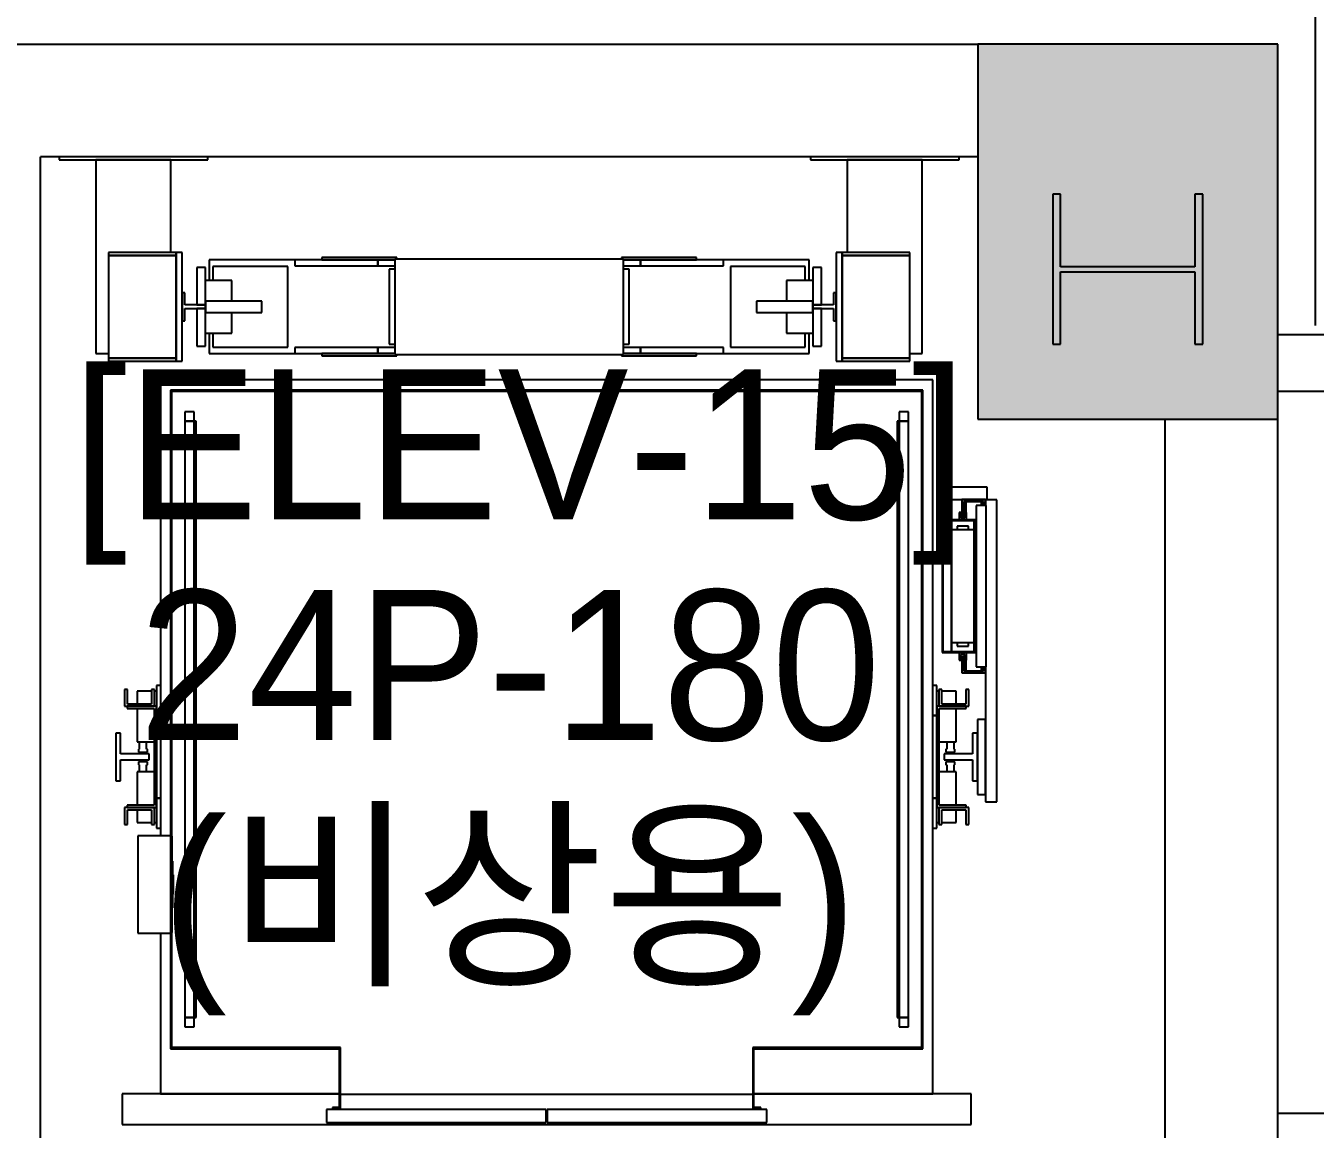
# Model space of a CAD drawing. Header units: millimetres. Extents: x 10479 to 135323, y 879012 to 965592.
# Drawn here: x 59843 to 63282, y 929609 to 932551 of the extents above; entities that cross this region are included whole.
import ezdxf
from ezdxf.enums import TextEntityAlignment as Align

# ---------------------------------------------------------------- set-up
doc = ezdxf.new("R2010")
doc.units = ezdxf.units.MM
doc.layers.add('$CHAR', color=3, linetype='Continuous')
doc.styles.add('돋움', font='')
doc.styles.get('돋움').set_extended_font_data('Dotum')

# ---------------------------------------------------------------- blocks, each defined once
blk = doc.blocks.new('14F')
h = blk.add_hatch(color=8)
h.dxf.hatch_style = 1
h.paths.add_polyline_path([(-136818.1, 758341.9), (-136818.1, 759341.9), (-137618.1, 759341.9), (-137618.1, 758341.9)])
at = {"color": 8}
for p, q in [((-136718.1, 759441.9), (-136718.1, 758591.9)), ((-143538.1, 759341.9), (-137618.1, 759341.9)), ((-136818.1, 759341.9), (-137618.1, 759341.9)), ((-137618.1, 759341.9), (-137618.1, 758341.9)), ((-136818.1, 758341.9), (-136818.1, 759341.9)), ((-137618.1, 759041.9), (-140118.1, 759041.9)), ((-140118.1, 756341.9), (-140118.1, 759041.9)), ((-139672.1, 759041.9), (-140068.1, 759041.9)), ((-140068.1, 759041.9), (-140068.1, 759033.9)), ((-140068.1, 759033.9), (-139672.1, 759033.9)), ((-139770.1, 759033.9), (-139970.1, 759033.9)), ((-139970.1, 759033.9), (-139970.1, 758516.9)), ((-139770.1, 758786.9), (-139770.1, 759033.9)), ((-139672.1, 759033.9), (-139672.1, 759041.9)), ((-137668.1, 759041.9), (-138064.1, 759041.9)), ((-138064.1, 759041.9), (-138064.1, 759033.9)), ((-138064.1, 759033.9), (-137668.1, 759033.9)), ((-137766.1, 759033.9), (-137966.1, 759033.9)), ((-137966.1, 759033.9), (-137966.1, 758786.9)), ((-137766.1, 758516.9), (-137766.1, 759033.9)), ((-137668.1, 759033.9), (-137668.1, 759041.9)), ((-137418.1, 758941.9), (-137418.1, 758541.9)), ((-137397.1, 758941.9), (-137418.1, 758941.9)), ((-137397.1, 758748.4), (-137397.1, 758941.9)), ((-137018.1, 758941.9), (-137039.1, 758941.9)), ((-137039.1, 758941.9), (-137039.1, 758748.4)), ((-137018.1, 758541.9), (-137018.1, 758941.9)), ((-139937.1, 758786.9), (-139937.1, 758778.9)), ((-139756.1, 758786.9), (-139937.1, 758786.9)), ((-139937.1, 758778.9), (-139937.1, 758504.9)), ((-139756.1, 758778.9), (-139937.1, 758778.9)), ((-139937.1, 758778.9), (-139756.1, 758778.9)), ((-139756.1, 758778.9), (-139756.1, 758786.9)), ((-139756.1, 758786.9), (-139756.1, 758496.9)), ((-139740.1, 758786.9), (-139756.1, 758786.9)), ((-139756.1, 758504.9), (-139756.1, 758778.9)), ((-139740.1, 758496.9), (-139740.1, 758786.9)), ((-139440.1, 758766.9), (-139668.1, 758766.9)), ((-139668.1, 758766.9), (-139668.1, 758711.9)), ((-139440.1, 758766.9), (-139440.1, 758750.9)), ((-139218.1, 758766.9), (-139440.1, 758766.9)), ((-139368.1, 758772.9), (-139368.1, 758766.9)), ((-139168.1, 758772.9), (-139368.1, 758772.9)), ((-139368.1, 758766.9), (-139173.1, 758766.9)), ((-139218.1, 758750.9), (-139218.1, 758766.9)), ((-139218.1, 758766.9), (-139218.1, 758750.9)), ((-139173.1, 758766.9), (-139218.1, 758766.9)), ((-138563.1, 758768.9), (-139173.1, 758768.9)), ((-139173.1, 758768.9), (-139173.1, 758514.9)), ((-139168.1, 758768.9), (-139168.1, 758772.9)), ((-138568.1, 758772.9), (-138568.1, 758768.9)), ((-138368.1, 758772.9), (-138568.1, 758772.9)), ((-138563.1, 758514.9), (-138563.1, 758768.9)), ((-138563.1, 758766.9), (-138368.1, 758766.9)), ((-138518.1, 758766.9), (-138563.1, 758766.9)), ((-138518.1, 758766.9), (-138518.1, 758750.9)), ((-138296.1, 758766.9), (-138518.1, 758766.9)), ((-138518.1, 758750.9), (-138518.1, 758766.9)), ((-138368.1, 758766.9), (-138368.1, 758772.9)), ((-138068.1, 758766.9), (-138296.1, 758766.9)), ((-138296.1, 758750.9), (-138296.1, 758766.9)), ((-138068.1, 758711.9), (-138068.1, 758766.9)), ((-137996.1, 758786.9), (-137996.1, 758496.9)), ((-137980.1, 758786.9), (-137996.1, 758786.9)), ((-137980.1, 758786.9), (-137980.1, 758778.9)), ((-137799.1, 758786.9), (-137980.1, 758786.9)), ((-137980.1, 758496.9), (-137980.1, 758786.9)), ((-137980.1, 758778.9), (-137980.1, 758504.9)), ((-137799.1, 758778.9), (-137980.1, 758778.9)), ((-137980.1, 758778.9), (-137799.1, 758778.9)), ((-137799.1, 758778.9), (-137799.1, 758786.9)), ((-137799.1, 758504.9), (-137799.1, 758778.9)), ((-139701.1, 758746.9), (-139701.1, 758743.1)), ((-139678.1, 758746.9), (-139701.1, 758746.9)), ((-139701.1, 758743.1), (-139701.1, 758732.3)), ((-139701.1, 758732.3), (-139701.1, 758716.1)), ((-139678.1, 758743.1), (-139678.1, 758746.9)), ((-139678.1, 758732.3), (-139678.1, 758743.1)), ((-139678.1, 758716.1), (-139678.1, 758732.3)), ((-139658.1, 758749.4), (-139658.1, 758711.9)), ((-139458.1, 758749.4), (-139658.1, 758749.4)), ((-139458.1, 758534.4), (-139458.1, 758749.4)), ((-139440.1, 758750.9), (-139218.1, 758750.9)), ((-139218.1, 758750.9), (-139173.1, 758750.9)), ((-139173.1, 758741.9), (-139188.1, 758741.9)), ((-139188.1, 758741.9), (-139188.1, 758541.9)), ((-138563.1, 758750.9), (-138518.1, 758750.9)), ((-138548.1, 758741.9), (-138563.1, 758741.9)), ((-138548.1, 758541.9), (-138548.1, 758741.9)), ((-138518.1, 758750.9), (-138296.1, 758750.9)), ((-138278.1, 758749.4), (-138278.1, 758534.4)), ((-138078.1, 758749.4), (-138278.1, 758749.4)), ((-138078.1, 758711.9), (-138078.1, 758749.4)), ((-138058.1, 758746.9), (-138058.1, 758743.1)), ((-138035.1, 758746.9), (-138058.1, 758746.9)), ((-138058.1, 758743.1), (-138058.1, 758732.3)), ((-138058.1, 758732.3), (-138058.1, 758716.1)), ((-138035.1, 758743.1), (-138035.1, 758746.9)), ((-138035.1, 758732.3), (-138035.1, 758743.1)), ((-138035.1, 758716.1), (-138035.1, 758732.3)), ((-137039.1, 758748.4), (-137397.1, 758748.4)), ((-137397.1, 758541.9), (-137397.1, 758735.4)), ((-137397.1, 758735.4), (-137039.1, 758735.4)), ((-137039.1, 758735.4), (-137039.1, 758541.9)), ((-139701.1, 758716.1), (-139701.1, 758696.9)), ((-139701.1, 758696.9), (-139701.1, 758677.8)), ((-139678.1, 758696.9), (-139678.1, 758716.1)), ((-139608.1, 758711.9), (-139678.1, 758711.9)), ((-139678.1, 758677.8), (-139678.1, 758696.9)), ((-139608.1, 758656.9), (-139608.1, 758711.9)), ((-138058.1, 758711.9), (-138128.1, 758711.9)), ((-138128.1, 758711.9), (-138128.1, 758656.9)), ((-138058.1, 758716.1), (-138058.1, 758696.9)), ((-138058.1, 758696.9), (-138058.1, 758677.8)), ((-138035.1, 758696.9), (-138035.1, 758716.1)), ((-138035.1, 758677.8), (-138035.1, 758696.9)), ((-139740.1, 758679.4), (-139740.1, 758604.4)), ((-139733.1, 758679.4), (-139740.1, 758679.4)), ((-139733.1, 758646.9), (-139733.1, 758679.4)), ((-139701.1, 758677.8), (-139701.1, 758661.6)), ((-139701.1, 758661.6), (-139701.1, 758650.8)), ((-139678.1, 758661.6), (-139678.1, 758677.8)), ((-139678.1, 758650.8), (-139678.1, 758661.6)), ((-139672.4, 758656.9), (-139678.1, 758656.9)), ((-139678.1, 758656.9), (-139678.1, 758626.9)), ((-139656.2, 758656.9), (-139672.4, 758656.9)), ((-139631.8, 758656.9), (-139656.2, 758656.9)), ((-139603.1, 758656.9), (-139631.8, 758656.9)), ((-139574.4, 758656.9), (-139603.1, 758656.9)), ((-139550.1, 758656.9), (-139574.4, 758656.9)), ((-139533.8, 758656.9), (-139550.1, 758656.9)), ((-139528.1, 758656.9), (-139533.8, 758656.9)), ((-139528.1, 758626.9), (-139528.1, 758656.9)), ((-138202.4, 758656.9), (-138208.1, 758656.9)), ((-138208.1, 758656.9), (-138208.1, 758626.9)), ((-138186.2, 758656.9), (-138202.4, 758656.9)), ((-138161.8, 758656.9), (-138186.2, 758656.9)), ((-138133.1, 758656.9), (-138161.8, 758656.9)), ((-138104.4, 758656.9), (-138133.1, 758656.9)), ((-138080.1, 758656.9), (-138104.4, 758656.9)), ((-138063.8, 758656.9), (-138080.1, 758656.9)), ((-138058.1, 758656.9), (-138063.8, 758656.9)), ((-138058.1, 758677.8), (-138058.1, 758661.6)), ((-138058.1, 758661.6), (-138058.1, 758650.8)), ((-138058.1, 758626.9), (-138058.1, 758656.9)), ((-138035.1, 758661.6), (-138035.1, 758677.8)), ((-138035.1, 758650.8), (-138035.1, 758661.6)), ((-137996.1, 758679.4), (-138003.1, 758679.4)), ((-138003.1, 758679.4), (-138003.1, 758646.9)), ((-137996.1, 758604.4), (-137996.1, 758679.4)), ((-139678.1, 758646.9), (-139733.1, 758646.9)), ((-139733.1, 758636.9), (-139678.1, 758636.9)), ((-139733.1, 758604.4), (-139733.1, 758636.9)), ((-139701.1, 758650.8), (-139701.1, 758646.9)), ((-139701.1, 758646.9), (-139678.1, 758646.9)), ((-139678.1, 758636.9), (-139701.1, 758636.9)), ((-139701.1, 758636.9), (-139701.1, 758633.1)), ((-139701.1, 758633.1), (-139701.1, 758622.3)), ((-139701.1, 758622.3), (-139701.1, 758606.1)), ((-139678.1, 758646.9), (-139678.1, 758650.8)), ((-139678.1, 758636.9), (-139678.1, 758646.9)), ((-139678.1, 758633.1), (-139678.1, 758636.9)), ((-139678.1, 758622.3), (-139678.1, 758633.1)), ((-139678.1, 758626.9), (-139672.4, 758626.9)), ((-139678.1, 758606.1), (-139678.1, 758622.3)), ((-139672.4, 758626.9), (-139656.2, 758626.9)), ((-139656.2, 758626.9), (-139631.8, 758626.9)), ((-139631.8, 758626.9), (-139603.1, 758626.9)), ((-139608.1, 758571.9), (-139608.1, 758626.9)), ((-139603.1, 758626.9), (-139574.4, 758626.9)), ((-139574.4, 758626.9), (-139550.1, 758626.9)), ((-139550.1, 758626.9), (-139533.8, 758626.9)), ((-139533.8, 758626.9), (-139528.1, 758626.9)), ((-138208.1, 758626.9), (-138202.4, 758626.9)), ((-138202.4, 758626.9), (-138186.2, 758626.9)), ((-138186.2, 758626.9), (-138161.8, 758626.9)), ((-138161.8, 758626.9), (-138133.1, 758626.9)), ((-138133.1, 758626.9), (-138104.4, 758626.9)), ((-138128.1, 758626.9), (-138128.1, 758571.9)), ((-138104.4, 758626.9), (-138080.1, 758626.9)), ((-138080.1, 758626.9), (-138063.8, 758626.9)), ((-138063.8, 758626.9), (-138058.1, 758626.9)), ((-138058.1, 758650.8), (-138058.1, 758646.9)), ((-138058.1, 758646.9), (-138035.1, 758646.9)), ((-138003.1, 758646.9), (-138058.1, 758646.9)), ((-138058.1, 758646.9), (-138058.1, 758636.9)), ((-138035.1, 758636.9), (-138058.1, 758636.9)), ((-138058.1, 758636.9), (-138058.1, 758633.1)), ((-138058.1, 758636.9), (-138003.1, 758636.9)), ((-138058.1, 758633.1), (-138058.1, 758622.3)), ((-138058.1, 758622.3), (-138058.1, 758606.1)), ((-138035.1, 758646.9), (-138035.1, 758650.8)), ((-138035.1, 758633.1), (-138035.1, 758636.9)), ((-138035.1, 758622.3), (-138035.1, 758633.1)), ((-138035.1, 758606.1), (-138035.1, 758622.3)), ((-138003.1, 758636.9), (-138003.1, 758604.4)), ((-139740.1, 758604.4), (-139733.1, 758604.4)), ((-139701.1, 758606.1), (-139701.1, 758586.9)), ((-139701.1, 758586.9), (-139701.1, 758567.8)), ((-139678.1, 758586.9), (-139678.1, 758606.1)), ((-139678.1, 758567.8), (-139678.1, 758586.9)), ((-138058.1, 758606.1), (-138058.1, 758586.9)), ((-138058.1, 758586.9), (-138058.1, 758567.8)), ((-138035.1, 758586.9), (-138035.1, 758606.1)), ((-138035.1, 758567.8), (-138035.1, 758586.9)), ((-138003.1, 758604.4), (-137996.1, 758604.4)), ((-139701.1, 758567.8), (-139701.1, 758551.6)), ((-139701.1, 758551.6), (-139701.1, 758540.8)), ((-139678.1, 758571.9), (-139608.1, 758571.9)), ((-139678.1, 758551.6), (-139678.1, 758567.8)), ((-139678.1, 758540.8), (-139678.1, 758551.6)), ((-139668.1, 758571.9), (-139668.1, 758516.9)), ((-139658.1, 758571.9), (-139658.1, 758534.4)), ((-138128.1, 758571.9), (-138058.1, 758571.9)), ((-138078.1, 758534.4), (-138078.1, 758571.9)), ((-138068.1, 758516.9), (-138068.1, 758571.9)), ((-138058.1, 758567.8), (-138058.1, 758551.6)), ((-138058.1, 758551.6), (-138058.1, 758540.8)), ((-138035.1, 758551.6), (-138035.1, 758567.8)), ((-138035.1, 758540.8), (-138035.1, 758551.6)), ((-135843.1, 758566.9), (-136818.1, 758566.9)), ((-139701.1, 758540.8), (-139701.1, 758536.9)), ((-139701.1, 758536.9), (-139678.1, 758536.9)), ((-139678.1, 758536.9), (-139678.1, 758540.8)), ((-139658.1, 758534.4), (-139458.1, 758534.4)), ((-139440.1, 758532.9), (-139440.1, 758516.9)), ((-139218.1, 758532.9), (-139440.1, 758532.9)), ((-139218.1, 758516.9), (-139218.1, 758532.9)), ((-139218.1, 758532.9), (-139218.1, 758516.9)), ((-139173.1, 758532.9), (-139218.1, 758532.9)), ((-139188.1, 758541.9), (-139173.1, 758541.9)), ((-138563.1, 758541.9), (-138548.1, 758541.9)), ((-138518.1, 758532.9), (-138563.1, 758532.9)), ((-138518.1, 758532.9), (-138518.1, 758516.9)), ((-138296.1, 758532.9), (-138518.1, 758532.9)), ((-138518.1, 758516.9), (-138518.1, 758532.9)), ((-138296.1, 758516.9), (-138296.1, 758532.9)), ((-138278.1, 758534.4), (-138078.1, 758534.4)), ((-138058.1, 758540.8), (-138058.1, 758536.9)), ((-138058.1, 758536.9), (-138035.1, 758536.9)), ((-138035.1, 758536.9), (-138035.1, 758540.8)), ((-137418.1, 758541.9), (-137397.1, 758541.9)), ((-137039.1, 758541.9), (-137018.1, 758541.9)), ((-139970.1, 758516.9), (-139937.1, 758516.9)), ((-139937.1, 758504.9), (-139937.1, 758496.9)), ((-139756.1, 758504.9), (-139937.1, 758504.9)), ((-139937.1, 758504.9), (-139756.1, 758504.9)), ((-139937.1, 758496.9), (-139756.1, 758496.9)), ((-139756.1, 758496.9), (-139756.1, 758504.9)), ((-139756.1, 758496.9), (-139740.1, 758496.9)), ((-139668.1, 758516.9), (-139440.1, 758516.9)), ((-139440.1, 758516.9), (-139218.1, 758516.9)), ((-139368.1, 758516.9), (-139368.1, 758510.9)), ((-139173.1, 758516.9), (-139368.1, 758516.9)), ((-139368.1, 758510.9), (-139168.1, 758510.9)), ((-139218.1, 758516.9), (-139173.1, 758516.9)), ((-139173.1, 758514.9), (-138563.1, 758514.9)), ((-139168.1, 758510.9), (-139168.1, 758514.9)), ((-138568.1, 758514.9), (-138568.1, 758510.9)), ((-138568.1, 758510.9), (-138368.1, 758510.9)), ((-138368.1, 758516.9), (-138563.1, 758516.9)), ((-138563.1, 758516.9), (-138518.1, 758516.9)), ((-138518.1, 758516.9), (-138296.1, 758516.9)), ((-138368.1, 758510.9), (-138368.1, 758516.9)), ((-138296.1, 758516.9), (-138068.1, 758516.9)), ((-137996.1, 758496.9), (-137980.1, 758496.9)), ((-137980.1, 758504.9), (-137980.1, 758496.9)), ((-137799.1, 758504.9), (-137980.1, 758504.9)), ((-137980.1, 758504.9), (-137799.1, 758504.9)), ((-137980.1, 758496.9), (-137799.1, 758496.9)), ((-137799.1, 758516.9), (-137766.1, 758516.9)), ((-137799.1, 758496.9), (-137799.1, 758504.9)), ((-139798.1, 758446.9), (-139798.1, 757231.9)), ((-137738.1, 758446.9), (-139798.1, 758446.9)), ((-137765.1, 758419.9), (-139771.1, 758419.9)), ((-139771.1, 758419.9), (-139771.1, 756663.9)), ((-139768.1, 758416.9), (-137768.1, 758416.9)), ((-139768.1, 756666.9), (-139768.1, 758416.9)), ((-137768.1, 758416.9), (-137768.1, 756666.9)), ((-137765.1, 756663.9), (-137765.1, 758419.9)), ((-137738.1, 756543.9), (-137738.1, 758446.9)), ((-136818.1, 758416.9), (-135993.1, 758416.9)), ((-139708.1, 758361.9), (-139733.1, 758361.9)), ((-139733.1, 758361.9), (-139733.1, 758336.9)), ((-139708.1, 758336.9), (-139708.1, 758361.9)), ((-137803.1, 758361.9), (-137828.1, 758361.9)), ((-137828.1, 758361.9), (-137828.1, 758336.9)), ((-137803.1, 758336.9), (-137803.1, 758361.9)), ((-139733.1, 758336.9), (-139708.1, 758336.9)), ((-139708.1, 758336.9), (-139733.1, 758336.9)), ((-139733.1, 758336.9), (-139733.1, 756746.9)), ((-139703.1, 758336.9), (-139708.1, 758336.9)), ((-139708.1, 756746.9), (-139708.1, 758336.9)), ((-139703.1, 756746.9), (-139703.1, 758336.9)), ((-137828.1, 758336.9), (-137833.1, 758336.9)), ((-137833.1, 758336.9), (-137833.1, 756746.9)), ((-137828.1, 758336.9), (-137803.1, 758336.9)), ((-137803.1, 758336.9), (-137828.1, 758336.9)), ((-137828.1, 758336.9), (-137828.1, 756746.9)), ((-137803.1, 756746.9), (-137803.1, 758336.9)), ((-137618.1, 758341.9), (-136818.1, 758341.9)), ((-137118.1, 756341.9), (-137118.1, 758341.9)), ((-136818.1, 753291.9), (-136818.1, 758341.9)), ((-137593.1, 758161.4), (-137703.1, 758161.4)), ((-137703.1, 758161.4), (-137703.1, 758128.4)), ((-137593.1, 758128.4), (-137593.1, 758161.4)), ((-137703.1, 758128.4), (-137593.1, 758128.4)), ((-137597.6, 758127.9), (-137660.6, 758127.9)), ((-137660.6, 758127.9), (-137660.6, 758085.9)), ((-137655.6, 758122.9), (-137602.6, 758122.9)), ((-137655.6, 758085.9), (-137655.6, 758122.9)), ((-137650.1, 758122.9), (-137654.1, 758122.9)), ((-137654.1, 758122.9), (-137654.1, 758078.9)), ((-137650.1, 758093.9), (-137650.1, 758122.9)), ((-137608.1, 758122.9), (-137650.1, 758122.9)), ((-137650.1, 758122.9), (-137650.1, 758093.9)), ((-137595.6, 758111.9), (-137622.6, 758111.9)), ((-137622.6, 758111.9), (-137622.6, 757681.9)), ((-137608.1, 758111.9), (-137608.1, 758122.9)), ((-137604.1, 758122.9), (-137608.1, 758122.9)), ((-137608.1, 758122.9), (-137608.1, 758111.9)), ((-137604.1, 758111.9), (-137604.1, 758122.9)), ((-137602.6, 758122.9), (-137602.6, 758111.9)), ((-137597.6, 758111.9), (-137597.6, 758127.9)), ((-137567.6, 758126.9), (-137597.6, 758126.9)), ((-137597.6, 758126.9), (-137597.6, 758111.9)), ((-137595.6, 757681.9), (-137595.6, 758111.9)), ((-137567.6, 757321.9), (-137567.6, 758126.9)), ((-137622.6, 758073.9), (-137713.1, 758073.9)), ((-137713.1, 758073.9), (-137713.1, 758033.9)), ((-137711.1, 758071.9), (-137622.6, 758071.9)), ((-137711.1, 758033.9), (-137711.1, 758071.9)), ((-137689.1, 758071.9), (-137711.1, 758071.9)), ((-137711.1, 758071.9), (-137711.1, 757721.9)), ((-137687.1, 758071.9), (-137689.1, 758071.9)), ((-137689.1, 758071.9), (-137689.1, 757721.9)), ((-137687.1, 758046.9), (-137687.1, 758071.9)), ((-137629.1, 758071.9), (-137687.1, 758071.9)), ((-137663.1, 758093.9), (-137668.1, 758093.9)), ((-137668.1, 758093.9), (-137668.1, 758073.9)), ((-137668.1, 758073.9), (-137648.1, 758073.9)), ((-137663.1, 758078.9), (-137663.1, 758093.9)), ((-137653.1, 758078.9), (-137663.1, 758078.9)), ((-137660.6, 758085.9), (-137655.6, 758085.9)), ((-137648.1, 758093.9), (-137653.1, 758093.9)), ((-137653.1, 758093.9), (-137653.1, 758078.9)), ((-137648.1, 758073.9), (-137648.1, 758093.9)), ((-137627.1, 758071.9), (-137629.1, 758071.9)), ((-137629.1, 758071.9), (-137629.1, 758046.9)), ((-137627.1, 757721.9), (-137627.1, 758071.9)), ((-137622.6, 758071.9), (-137627.1, 758071.9)), ((-137628.1, 758046.9), (-137688.1, 758046.9)), ((-137688.1, 758046.9), (-137688.1, 757746.9)), ((-137643.1, 758056.9), (-137673.1, 758056.9)), ((-137673.1, 758056.9), (-137673.1, 758046.9)), ((-137643.1, 758046.9), (-137643.1, 758056.9)), ((-137628.1, 757746.9), (-137628.1, 758046.9)), ((-137713.1, 758033.9), (-137711.1, 758033.9)), ((-137711.1, 758033.9), (-137713.1, 758033.9)), ((-137713.1, 758033.9), (-137713.1, 757759.9)), ((-137713.1, 757759.9), (-137713.1, 757719.9)), ((-137711.1, 757759.9), (-137713.1, 757759.9)), ((-137713.1, 757759.9), (-137711.1, 757759.9)), ((-137711.1, 757721.9), (-137711.1, 757759.9)), ((-137688.1, 757746.9), (-137628.1, 757746.9)), ((-137687.1, 757721.9), (-137687.1, 757746.9)), ((-137673.1, 757746.9), (-137673.1, 757736.9)), ((-137673.1, 757736.9), (-137643.1, 757736.9)), ((-137643.1, 757736.9), (-137643.1, 757746.9)), ((-137629.1, 757746.9), (-137629.1, 757721.9)), ((-137713.1, 757719.9), (-137622.6, 757719.9)), ((-137622.6, 757721.9), (-137711.1, 757721.9)), ((-137711.1, 757721.9), (-137689.1, 757721.9)), ((-137689.1, 757721.9), (-137687.1, 757721.9)), ((-137687.1, 757721.9), (-137629.1, 757721.9)), ((-137668.1, 757719.9), (-137668.1, 757699.9)), ((-137648.1, 757719.9), (-137668.1, 757719.9)), ((-137668.1, 757699.9), (-137663.1, 757699.9)), ((-137663.1, 757699.9), (-137663.1, 757714.9)), ((-137663.1, 757714.9), (-137653.1, 757714.9)), ((-137660.6, 757707.9), (-137660.6, 757665.9)), ((-137655.6, 757707.9), (-137660.6, 757707.9)), ((-137655.6, 757670.9), (-137655.6, 757707.9)), ((-137654.1, 757714.9), (-137654.1, 757670.9)), ((-137653.1, 757714.9), (-137653.1, 757699.9)), ((-137653.1, 757699.9), (-137648.1, 757699.9)), ((-137650.1, 757670.9), (-137650.1, 757699.9)), ((-137650.1, 757699.9), (-137650.1, 757670.9)), ((-137648.1, 757699.9), (-137648.1, 757719.9)), ((-137629.1, 757721.9), (-137627.1, 757721.9)), ((-137627.1, 757721.9), (-137622.6, 757721.9)), ((-137660.6, 757665.9), (-137597.6, 757665.9)), ((-137602.6, 757670.9), (-137655.6, 757670.9)), ((-137654.1, 757670.9), (-137650.1, 757670.9)), ((-137650.1, 757670.9), (-137608.1, 757670.9)), ((-137622.6, 757681.9), (-137595.6, 757681.9)), ((-137608.1, 757670.9), (-137608.1, 757681.9)), ((-137608.1, 757681.9), (-137608.1, 757670.9)), ((-137608.1, 757670.9), (-137604.1, 757670.9)), ((-137604.1, 757670.9), (-137604.1, 757681.9)), ((-137602.6, 757681.9), (-137602.6, 757670.9)), ((-137597.6, 757665.9), (-137597.6, 757681.9)), ((-137597.6, 757681.9), (-137597.6, 757321.9)), ((-139809.1, 757631.9), (-139809.1, 757551.9)), ((-139798.1, 757631.9), (-139809.1, 757631.9)), ((-139809.1, 757631.9), (-139809.1, 757551.9)), ((-139798.1, 757631.9), (-139809.1, 757631.9)), ((-137727.1, 757631.9), (-137738.1, 757631.9)), ((-137727.1, 757631.9), (-137738.1, 757631.9)), ((-137727.1, 757551.9), (-137727.1, 757631.9)), ((-137727.1, 757551.9), (-137727.1, 757631.9)), ((-139886.1, 757621.9), (-139894.1, 757621.9)), ((-139894.1, 757621.9), (-139894.1, 757576.9)), ((-139886.1, 757582.9), (-139886.1, 757621.9)), ((-139822.1, 757616.9), (-139860.1, 757616.9)), ((-139860.1, 757616.9), (-139860.1, 757582.9)), ((-139814.1, 757621.9), (-139822.1, 757621.9)), ((-139822.1, 757621.9), (-139822.1, 757582.9)), ((-139814.1, 757576.9), (-139814.1, 757621.9)), ((-139809.1, 757616.9), (-139814.1, 757616.9)), ((-137722.1, 757616.9), (-137727.1, 757616.9)), ((-137714.1, 757621.9), (-137722.1, 757621.9)), ((-137722.1, 757621.9), (-137722.1, 757576.9)), ((-137714.1, 757582.9), (-137714.1, 757621.9)), ((-137676.1, 757616.9), (-137714.1, 757616.9)), ((-137676.1, 757582.9), (-137676.1, 757616.9)), ((-137642.1, 757621.9), (-137650.1, 757621.9)), ((-137650.1, 757621.9), (-137650.1, 757582.9)), ((-137642.1, 757576.9), (-137642.1, 757621.9)), ((-139894.1, 757576.9), (-139814.1, 757576.9)), ((-139887.1, 757576.9), (-139887.1, 757570.9)), ((-139809.1, 757576.9), (-139887.1, 757576.9)), ((-139887.1, 757570.9), (-139815.1, 757570.9)), ((-139822.1, 757582.9), (-139886.1, 757582.9)), ((-139860.1, 757570.9), (-139860.1, 757481.9)), ((-139815.1, 757570.9), (-139815.1, 757312.9)), ((-139809.1, 757306.9), (-139809.1, 757576.9)), ((-137727.1, 757576.9), (-137727.1, 757306.9)), ((-137649.1, 757576.9), (-137727.1, 757576.9)), ((-137722.1, 757576.9), (-137642.1, 757576.9)), ((-137721.1, 757312.9), (-137721.1, 757570.9)), ((-137721.1, 757570.9), (-137649.1, 757570.9)), ((-137650.1, 757582.9), (-137714.1, 757582.9)), ((-137676.1, 757481.9), (-137676.1, 757570.9)), ((-137649.1, 757570.9), (-137649.1, 757576.9)), ((-139809.1, 757551.9), (-139798.1, 757551.9)), ((-139809.1, 757551.9), (-139798.1, 757551.9)), ((-139798.1, 757551.9), (-139809.1, 757551.9)), ((-139809.1, 757551.9), (-139809.1, 757331.9)), ((-137738.1, 757551.9), (-137727.1, 757551.9)), ((-137738.1, 757551.9), (-137727.1, 757551.9)), ((-137727.1, 757551.9), (-137738.1, 757551.9)), ((-137727.1, 757331.9), (-137727.1, 757551.9)), ((-137597.6, 757541.9), (-137619.2, 757541.9)), ((-137619.2, 757541.9), (-137619.2, 757341.9)), ((-137597.6, 757341.9), (-137597.6, 757541.9)), ((-139904.3, 757505.4), (-139917, 757505.4)), ((-139917, 757505.4), (-139917, 757378.4)), ((-139904.3, 757449.9), (-139904.3, 757505.4)), ((-137619.2, 757505.4), (-137631.9, 757505.4)), ((-137631.9, 757505.4), (-137631.9, 757449.9)), ((-137619.2, 757378.4), (-137619.2, 757505.4)), ((-139860.1, 757481.9), (-139815.1, 757481.9)), ((-139855.1, 757462.9), (-139857.1, 757462.9)), ((-139857.1, 757462.9), (-139857.1, 757454.9)), ((-139857.1, 757454.9), (-139833.1, 757454.9)), ((-139835.1, 757480.9), (-139855.1, 757480.9)), ((-139855.1, 757480.9), (-139855.1, 757462.9)), ((-139835.1, 757462.9), (-139835.1, 757480.9)), ((-139833.1, 757462.9), (-139835.1, 757462.9)), ((-139833.1, 757454.9), (-139833.1, 757462.9)), ((-137721.1, 757481.9), (-137676.1, 757481.9)), ((-137701.1, 757462.9), (-137703.1, 757462.9)), ((-137703.1, 757462.9), (-137703.1, 757454.9)), ((-137703.1, 757454.9), (-137679.1, 757454.9)), ((-137681.1, 757480.9), (-137701.1, 757480.9)), ((-137701.1, 757480.9), (-137701.1, 757462.9)), ((-137681.1, 757462.9), (-137681.1, 757480.9)), ((-137679.1, 757462.9), (-137681.1, 757462.9)), ((-137679.1, 757454.9), (-137679.1, 757462.9)), ((-139828.1, 757449.9), (-139904.3, 757449.9)), ((-139904.3, 757434), (-139828.1, 757434)), ((-139904.3, 757378.4), (-139904.3, 757434)), ((-139857.1, 757428.9), (-139857.1, 757420.9)), ((-139833.1, 757428.9), (-139857.1, 757428.9)), ((-139857.1, 757420.9), (-139855.1, 757420.9)), ((-139855.1, 757420.9), (-139855.1, 757402.9)), ((-139835.1, 757402.9), (-139835.1, 757420.9)), ((-139835.1, 757420.9), (-139833.1, 757420.9)), ((-139833.1, 757420.9), (-139833.1, 757428.9)), ((-139828.1, 757434), (-139828.1, 757449.9)), ((-137631.9, 757449.9), (-137708.1, 757449.9)), ((-137708.1, 757449.9), (-137708.1, 757434)), ((-137708.1, 757434), (-137631.9, 757434)), ((-137679.1, 757428.9), (-137703.1, 757428.9)), ((-137703.1, 757428.9), (-137703.1, 757420.9)), ((-137703.1, 757420.9), (-137701.1, 757420.9)), ((-137701.1, 757420.9), (-137701.1, 757402.9)), ((-137681.1, 757402.9), (-137681.1, 757420.9)), ((-137681.1, 757420.9), (-137679.1, 757420.9)), ((-137679.1, 757420.9), (-137679.1, 757428.9)), ((-137631.9, 757434), (-137631.9, 757378.4)), ((-139815.1, 757401.9), (-139860.1, 757401.9)), ((-139860.1, 757401.9), (-139860.1, 757312.9)), ((-139855.1, 757402.9), (-139835.1, 757402.9)), ((-137676.1, 757401.9), (-137721.1, 757401.9)), ((-137701.1, 757402.9), (-137681.1, 757402.9)), ((-137676.1, 757312.9), (-137676.1, 757401.9)), ((-139917, 757378.4), (-139904.3, 757378.4)), ((-137631.9, 757378.4), (-137619.2, 757378.4)), ((-139809.1, 757331.9), (-139809.1, 757251.9)), ((-139798.1, 757331.9), (-139809.1, 757331.9)), ((-139809.1, 757331.9), (-139798.1, 757331.9)), ((-137727.1, 757331.9), (-137738.1, 757331.9)), ((-137738.1, 757331.9), (-137727.1, 757331.9)), ((-137727.1, 757251.9), (-137727.1, 757331.9)), ((-137619.2, 757341.9), (-137597.6, 757341.9)), ((-137597.6, 757321.9), (-137567.6, 757321.9)), ((-139894.1, 757306.9), (-139894.1, 757261.9)), ((-139814.1, 757306.9), (-139894.1, 757306.9)), ((-139887.1, 757312.9), (-139887.1, 757306.9)), ((-139815.1, 757312.9), (-139887.1, 757312.9)), ((-139887.1, 757306.9), (-139809.1, 757306.9)), ((-139886.1, 757261.9), (-139886.1, 757300.9)), ((-139886.1, 757300.9), (-139822.1, 757300.9)), ((-139860.1, 757300.9), (-139860.1, 757266.9)), ((-139822.1, 757300.9), (-139822.1, 757261.9)), ((-139814.1, 757261.9), (-139814.1, 757306.9)), ((-137727.1, 757306.9), (-137649.1, 757306.9)), ((-137722.1, 757306.9), (-137722.1, 757261.9)), ((-137642.1, 757306.9), (-137722.1, 757306.9)), ((-137649.1, 757312.9), (-137721.1, 757312.9)), ((-137714.1, 757261.9), (-137714.1, 757300.9)), ((-137714.1, 757300.9), (-137650.1, 757300.9)), ((-137676.1, 757266.9), (-137676.1, 757300.9)), ((-137650.1, 757300.9), (-137650.1, 757261.9)), ((-137649.1, 757306.9), (-137649.1, 757312.9)), ((-137642.1, 757261.9), (-137642.1, 757306.9)), ((-139894.1, 757261.9), (-139886.1, 757261.9)), ((-139860.1, 757266.9), (-139822.1, 757266.9)), ((-139822.1, 757261.9), (-139814.1, 757261.9)), ((-139814.1, 757266.9), (-139809.1, 757266.9)), ((-139809.1, 757251.9), (-139798.1, 757251.9)), ((-137738.1, 757251.9), (-137727.1, 757251.9)), ((-137727.1, 757266.9), (-137722.1, 757266.9)), ((-137722.1, 757261.9), (-137714.1, 757261.9)), ((-137714.1, 757266.9), (-137676.1, 757266.9)), ((-137650.1, 757261.9), (-137642.1, 757261.9)), ((-139771.1, 757231.9), (-139858.1, 757231.9)), ((-139858.1, 757231.9), (-139858.1, 756971.9)), ((-139767.9, 757230.4), (-139768.1, 757230.4)), ((-139768.1, 757230.4), (-139768.1, 756973.4)), ((-139767.9, 756973.4), (-139767.9, 757230.4)), ((-139764.9, 757164.4), (-139767.9, 757164.4)), ((-139767.9, 757164.4), (-139767.9, 757039.4)), ((-139764.9, 757039.4), (-139764.9, 757164.4)), ((-139764.7, 757156.9), (-139764.9, 757156.9)), ((-139764.7, 757155.4), (-139764.7, 757156.9)), ((-139764.7, 757151.1), (-139764.7, 757155.4)), ((-139764.7, 757144.6), (-139764.7, 757151.1)), ((-139764.7, 757136.9), (-139764.7, 757144.6)), ((-139763.2, 757127.4), (-139764.9, 757127.4)), ((-139764.7, 757129.3), (-139764.7, 757136.9)), ((-139764.7, 757127.4), (-139764.7, 757129.3)), ((-139763.2, 757076.4), (-139763.2, 757127.4)), ((-139764.9, 757076.4), (-139763.2, 757076.4)), ((-139764.7, 757074.6), (-139764.7, 757076.4)), ((-139764.7, 757066.9), (-139764.7, 757074.6)), ((-139767.9, 757039.4), (-139764.9, 757039.4)), ((-139764.9, 757046.9), (-139764.7, 757046.9)), ((-139764.7, 757059.3), (-139764.7, 757066.9)), ((-139764.7, 757052.8), (-139764.7, 757059.3)), ((-139764.7, 757048.5), (-139764.7, 757052.8)), ((-139764.7, 757046.9), (-139764.7, 757048.5)), ((-139858.1, 756971.9), (-139771.1, 756971.9)), ((-139798.1, 756971.9), (-139798.1, 756543.9)), ((-139768.1, 756973.4), (-139767.9, 756973.4)), ((-139708.1, 756746.9), (-139733.1, 756746.9)), ((-139733.1, 756746.9), (-139733.1, 756721.9)), ((-139733.1, 756746.9), (-139708.1, 756746.9)), ((-139708.1, 756721.9), (-139708.1, 756746.9)), ((-139708.1, 756746.9), (-139703.1, 756746.9)), ((-137833.1, 756746.9), (-137828.1, 756746.9)), ((-137803.1, 756746.9), (-137828.1, 756746.9)), ((-137828.1, 756746.9), (-137828.1, 756721.9)), ((-137828.1, 756746.9), (-137803.1, 756746.9)), ((-137803.1, 756721.9), (-137803.1, 756746.9)), ((-139733.1, 756721.9), (-139708.1, 756721.9)), ((-137828.1, 756721.9), (-137803.1, 756721.9)), ((-139771.1, 756663.9), (-139768.1, 756663.9)), ((-139768.1, 756663.9), (-139768.1, 756666.9)), ((-139318.1, 756666.9), (-139768.1, 756666.9)), ((-139768.1, 756666.9), (-139768.1, 756663.9)), ((-139768.1, 756663.9), (-139321.1, 756663.9)), ((-139321.1, 756663.9), (-139321.1, 756506.9)), ((-139318.1, 756503.9), (-139318.1, 756666.9)), ((-138218.1, 756666.9), (-138218.1, 756503.9)), ((-137768.1, 756666.9), (-138218.1, 756666.9)), ((-138215.1, 756506.9), (-138215.1, 756663.9)), ((-138215.1, 756663.9), (-137765.1, 756663.9)), ((-139321.1, 756543.9), (-139900.1, 756543.9)), ((-139900.1, 756543.9), (-139900.1, 756461.9)), ((-139798.1, 756543.9), (-139321.1, 756543.9)), ((-139318.1, 756542.4), (-138218.1, 756542.4)), ((-138215.1, 756543.9), (-137738.1, 756543.9)), ((-137636.1, 756543.9), (-138215.1, 756543.9)), ((-137636.1, 756461.9), (-137636.1, 756543.9)), ((-138769.1, 756501.9), (-139355.6, 756501.9)), ((-139355.6, 756501.9), (-139355.6, 756466.9)), ((-139321.1, 756506.9), (-139339.6, 756506.9)), ((-139339.6, 756506.9), (-139339.6, 756503.9)), ((-139339.6, 756503.9), (-139318.1, 756503.9)), ((-138769.1, 756466.9), (-138769.1, 756501.9)), ((-138180.6, 756501.9), (-138767.1, 756501.9)), ((-138767.1, 756501.9), (-138767.1, 756466.9)), ((-138218.1, 756503.9), (-138196.6, 756503.9)), ((-138196.6, 756506.9), (-138215.1, 756506.9)), ((-138196.6, 756503.9), (-138196.6, 756506.9)), ((-138180.6, 756466.9), (-138180.6, 756501.9)), ((-136818.1, 756491.9), (-131568.1, 756491.9)), ((-139900.1, 756461.9), (-137636.1, 756461.9)), ((-139355.6, 756466.9), (-138769.1, 756466.9)), ((-138767.1, 756466.9), (-138180.6, 756466.9))]:
    blk.add_line(p, q, dxfattribs=at)
at = {"color": 8, "style": '돋움'}
for s, p in [('[ELEV-15]', (-138840.4, 758075.2)), ('24P-180', (-138866.5, 757487)), ('(비상용)', (-138867.6, 756873))]:
    blk.add_text(s, height=400, dxfattribs=at).set_placement(p, align=Align.CENTER)
at = {"color": 8, "linetype": 'ByBlock', "ltscale": 0.1, "style": '돋움'}
for tag, p in [('HRD기획팀', (-160031.5, 780698.2, 0)), ('인재전략팀', (-162408.7, 780698.2, 0)), ('기업문화팀', (-157519.3, 780698.2, 0)), ('뷰티교육팀', (-152663.4, 780698.2, 0)), ('자산관리팀', (-147978.3, 780698.2, 0)), ('그룹HR팀', (-166987.1, 780698.2, 0)), ('법무팀', (-145354.1, 780698.2, 0)), ('특허팀', (-142261.1, 780698.2, 0)), ('상표팀', (-139438.1, 780698.2, 0))]:
    blk.add_attdef(tag, text='', height=356.2, rotation=90, dxfattribs=at).set_placement(p, align=Align.MIDDLE_CENTER)
at = {"color": 8, "style": '돋움'}
blk.add_attdef('1', text='', height=420, rotation=180, dxfattribs=at).set_placement((-143911.2, 758189), align=Align.MIDDLE)

msp = doc.modelspace()

# ---------------------------------------------------------------- block references
at = {"layer": '$CHAR', "color": 1}
msp.add_blockref('14F', (200000, 173159.8), dxfattribs=at)

doc.saveas('drawing.dxf')
